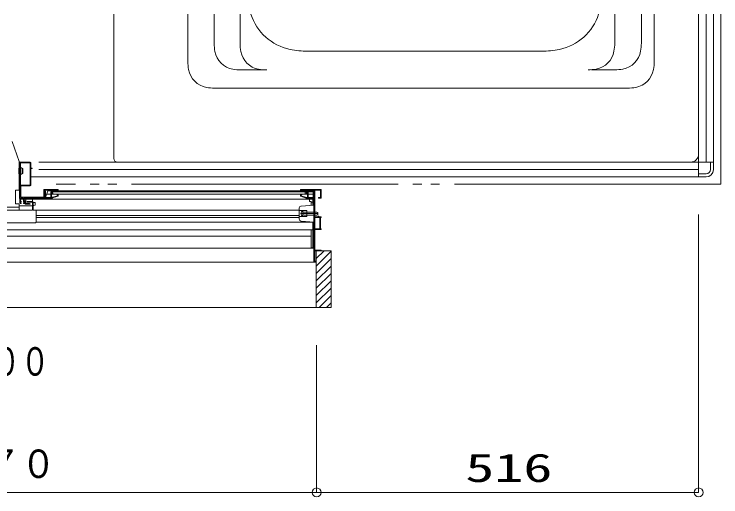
# Model space of a CAD drawing. Units: millimetres on the paper. Extents: x -305 to 305, y -152 to 152.
# Drawn here: x -98.67 to -50.93, y -47.55 to -14.93 of the extents above; entities that cross this region are included whole.
import ezdxf
from ezdxf.enums import TextEntityAlignment as Align

# ---------------------------------------------------------------- set-up
doc = ezdxf.new("R2010")
doc.units = ezdxf.units.MM
doc.linetypes.add('LONG_DOUBLE_CHAIN', pattern=[21.8, 18, -1, 0.6, -0.6, 0.6, -1])
doc.layers.add('0-0_0', color=7, linetype='Continuous', lineweight=9)
doc.layers.add('0-1_VIEW0001', color=7, linetype='Continuous', lineweight=9)
doc.styles.add('ＭＳ ゴシック', font='')
doc.styles.get('ＭＳ ゴシック').set_extended_font_data('MS Gothic')

# ---------------------------------------------------------------- blocks, each defined once
blk = doc.blocks.new('_ORIGIN')
at = {"layer": '0-0_0'}
blk.add_line((0, 0), (-1, 0), dxfattribs=at)
blk.add_circle((0, 0), 0.5, dxfattribs=at)

msp = doc.modelspace()

# ---------------------------------------------------------------- linework, layer by layer
at = {"layer": '0-0_0'}
for p, q in [((-52.434, -28.467), (-52.434, -47.246)), ((-78.239, -37.287), (-78.239, -47.246)), ((-78.239, -37.287), (-78.239, -47.246)), ((-136.134, -47.246), (-78.839, -47.246)), ((-77.639, -47.246), (-53.034, -47.246))]:
    msp.add_line(p, q, dxfattribs=at)
at = {"layer": '0-1_VIEW0001'}
for p, q in [((-91.934, -14.927), (-91.934, -24.677)), ((-86.934, -14.927), (-86.934, -18.129)), ((-85.158, -14.927), (-85.158, -16.905)), ((-83.408, -14.927), (-83.408, -16.905)), ((-58.103, -14.927), (-58.103, -16.89)), ((-56.303, -14.927), (-56.303, -16.89)), ((-55.434, -18.129), (-55.434, -14.927)), ((-52.434, -25.927), (-52.434, -14.927)), ((-52.434, -24.377), (-52.434, -14.927)), ((-51.934, -24.927), (-51.934, -14.927)), ((-51.434, -14.927), (-51.434, -24.927)), ((-78.837, -17.427), (-63.032, -17.427)), ((-81.908, -18.702), (-83.36, -18.702)), ((-59.676, -18.687), (-58.101, -18.687)), ((-72.184, -19.927), (-85.136, -19.927)), ((-72.184, -19.927), (-57.232, -19.927)), ((-98.325, -24.876), (-98.807, -23.525)), ((-98.319, -26.816), (-98.319, -24.91)), ((-98.284, -25.227), (-98.304, -25.227)), ((-98.284, -24.942), (-98.284, -27.677)), ((-97.584, -24.927), (-98.269, -24.927)), ((-98.234, -24.987), (-98.234, -26.467)), ((-98.234, -24.987), (-98.234, -26.467)), ((-97.594, -24.972), (-98.219, -24.972)), ((-97.594, -24.972), (-98.219, -24.972)), ((-98.134, -25.352), (-98.212, -25.292)), ((-97.579, -26.467), (-97.579, -24.987)), ((-97.579, -26.467), (-97.579, -24.987)), ((-97.534, -25.312), (-97.534, -24.977)), ((-52.984, -24.927), (-91.684, -24.927)), ((-51.434, -24.927), (-51.834, -24.927)), ((-51.634, -24.927), (-51.634, -25.427)), ((-51.434, -24.927), (-51.434, -25.427)), ((-98.269, -25.309), (-98.25, -25.309)), ((-98.269, -25.744), (-98.25, -25.744)), ((-98.134, -25.702), (-98.212, -25.761)), ((-98.134, -25.352), (-98.134, -25.702)), ((-98.084, -25.352), (-98.134, -25.352)), ((-98.084, -25.702), (-98.134, -25.702)), ((-98.084, -25.702), (-98.084, -25.352)), ((-97.534, -26.477), (-97.534, -25.382)), ((-97.469, -25.327), (-97.519, -25.327)), ((-97.519, -25.367), (-97.469, -25.367)), ((-97.459, -25.357), (-97.459, -25.337)), ((-97.009, -25.427), (-52.434, -25.427)), ((-52.434, -25.927), (-52.434, -25.527)), ((-51.934, -25.727), (-52.434, -25.727)), ((-98.284, -25.827), (-98.304, -25.827)), ((-91.934, -25.927), (-97.534, -25.927)), ((-97.009, -25.927), (-52.434, -25.927)), ((-51.934, -25.927), (-52.434, -25.927)), ((-98.224, -27.292), (-98.224, -26.527)), ((-98.224, -26.527), (-97.584, -26.527)), ((-98.219, -26.482), (-97.594, -26.482)), ((-98.219, -26.482), (-97.594, -26.482)), ((-98.319, -26.816), (-98.584, -26.816)), ((-96.669, -26.802), (-96.669, -27.292)), ((-95.709, -26.777), (-96.644, -26.777)), ((-96.609, -27.337), (-96.609, -26.842)), ((-96.599, -26.832), (-96.114, -26.832)), ((-96.594, -27.291), (-96.594, -26.925)), ((-96.384, -26.857), (-96.584, -27.377)), ((-96.549, -26.892), (-96.549, -27.292)), ((-96.476, -27.097), (-78.434, -27.097)), ((-96.384, -26.857), (-78.434, -26.857)), ((-96.199, -26.906), (-96.199, -26.877)), ((-96.199, -27.292), (-96.199, -26.989)), ((-96.178, -26.947), (-96.197, -26.913)), ((-96.195, -26.979), (-96.181, -26.965)), ((-96.184, -26.862), (-96.183, -26.862)), ((-96.17, -26.87), (-96.129, -26.943)), ((-96.154, -27.008), (-96.154, -27.292)), ((-96.128, -26.976), (-96.15, -26.998)), ((-96.139, -26.987), (-96.139, -27.003)), ((-96.108, -26.946), (-96.132, -26.97)), ((-96.132, -27.029), (-96.111, -27.064)), ((-96.124, -26.962), (-96.124, -26.966)), ((-96.104, -26.842), (-96.104, -26.936)), ((-96.065, -27.054), (-96.092, -27.009)), ((-96.09, -27.077), (-96.078, -27.077)), ((-96.089, -26.991), (-96.063, -26.965)), ((-96.083, -27.304), (-95.74, -27.197)), ((-96.059, -26.954), (-96.059, -26.842)), ((-78.434, -26.937), (-96.059, -26.937)), ((-96.049, -26.832), (-95.744, -26.832)), ((-95.774, -27.104), (-95.774, -27.102)), ((-95.733, -27.151), (-95.77, -27.115)), ((-95.759, -26.912), (-95.759, -26.922)), ((-95.759, -27.087), (-95.74, -27.087)), ((-95.744, -26.937), (-95.699, -26.937)), ((-95.734, -26.842), (-95.734, -26.887)), ((-95.73, -27.091), (-95.688, -27.133)), ((-95.729, -27.183), (-95.729, -27.162)), ((-95.684, -26.922), (-95.684, -26.802)), ((-95.684, -27.143), (-95.684, -27.19)), ((-79.334, -26.937), (-79.334, -26.802)), ((-79.334, -27.143), (-79.334, -27.19)), ((-79.288, -27.091), (-79.33, -27.133)), ((-79.274, -26.937), (-79.319, -26.937)), ((-79.309, -26.777), (-77.949, -26.777)), ((-79.289, -27.183), (-79.289, -27.162)), ((-79.285, -27.151), (-79.248, -27.115)), ((-79.284, -26.832), (-79.284, -26.887)), ((-79.259, -27.087), (-79.278, -27.087)), ((-79.259, -26.912), (-79.259, -26.937)), ((-79.244, -27.104), (-79.244, -27.102)), ((-79.009, -26.937), (-79.009, -27.097)), ((-78.929, -26.991), (-78.955, -26.965)), ((-78.953, -27.055), (-78.926, -27.009)), ((-78.928, -27.077), (-78.94, -27.077)), ((-78.91, -26.947), (-78.886, -26.97)), ((-78.886, -27.029), (-78.907, -27.065)), ((-78.894, -26.962), (-78.894, -26.966)), ((-78.89, -26.976), (-78.868, -26.998)), ((-78.848, -26.87), (-78.889, -26.943)), ((-78.879, -26.988), (-78.879, -27.004)), ((-78.84, -26.947), (-78.821, -26.913)), ((-78.823, -26.979), (-78.837, -26.965)), ((-78.834, -26.862), (-78.835, -26.862)), ((-78.819, -26.906), (-78.819, -26.877)), ((-78.819, -27.307), (-78.819, -26.989)), ((-78.469, -26.892), (-78.469, -27.307)), ((-78.434, -26.857), (-78.434, -31.677)), ((-78.424, -27.307), (-78.424, -26.925)), ((-77.934, -26.792), (-77.934, -27.352)), ((-98.309, -27.377), (-96.584, -27.377)), ((-98.259, -27.377), (-98.259, -27.437)), ((-78.434, -27.437), (-98.259, -27.437)), ((-98.244, -27.667), (-98.244, -27.612)), ((-98.234, -27.352), (-98.234, -27.552)), ((-98.234, -27.602), (-98.204, -27.602)), ((-98.204, -27.677), (-98.234, -27.677)), ((-96.669, -27.292), (-98.224, -27.292)), ((-98.204, -27.562), (-98.224, -27.562)), ((-98.189, -27.587), (-98.189, -27.577)), ((-98.024, -27.602), (-97.944, -27.602)), ((-97.944, -27.677), (-98.024, -27.677)), ((-97.989, -27.542), (-97.989, -27.352)), ((-97.989, -27.352), (-96.624, -27.352)), ((-97.899, -27.552), (-97.979, -27.552)), ((-97.934, -27.612), (-97.934, -27.667)), ((-97.884, -27.437), (-97.884, -27.587)), ((-97.884, -27.712), (-97.884, -27.567)), ((-97.784, -27.592), (-97.784, -27.612)), ((-97.434, -27.577), (-97.769, -27.577)), ((-97.769, -27.627), (-97.449, -27.627)), ((-97.484, -27.377), (-97.484, -27.437)), ((-97.434, -28.177), (-97.434, -27.437)), ((-97.369, -27.645), (-97.434, -27.645)), ((-97.384, -28.177), (-97.384, -27.627)), ((-97.344, -27.65), (-97.369, -27.645)), ((-97.272, -27.664), (-97.344, -27.65)), ((-96.609, -27.337), (-96.609, -27.317)), ((-96.099, -27.352), (-96.594, -27.352)), ((-96.534, -27.307), (-96.214, -27.307)), ((-96.139, -27.307), (-96.099, -27.307)), ((-95.719, -27.238), (-96.069, -27.347)), ((-78.469, -27.307), (-78.819, -27.307)), ((-78.729, -27.437), (-78.729, -27.597)), ((-78.729, -27.597), (-78.612, -27.597)), ((-78.604, -27.603), (-78.604, -27.842)), ((-78.604, -27.622), (-78.504, -27.622)), ((-78.504, -27.834), (-78.504, -27.437)), ((-78.409, -27.307), (-78.424, -27.307)), ((-78.409, -27.337), (-78.409, -27.317)), ((-78.109, -27.337), (-78.109, -27.327)), ((-77.934, -27.352), (-78.094, -27.352)), ((-98.319, -27.752), (-98.319, -28.177)), ((-97.434, -27.877), (-98.319, -27.877)), ((-98.234, -27.727), (-98.204, -27.727)), ((-98.189, -27.712), (-98.189, -27.692)), ((-98.039, -27.692), (-98.039, -27.712)), ((-98.024, -27.727), (-97.937, -27.727)), ((-97.874, -27.777), (-97.599, -27.777)), ((-97.634, -27.727), (-97.869, -27.727)), ((-97.592, -27.749), (-97.626, -27.729)), ((-97.369, -27.86), (-97.434, -27.86)), ((-97.369, -27.86), (-97.344, -27.855)), ((-97.344, -27.855), (-97.272, -27.84)), ((-97.272, -27.84), (-97.244, -27.835)), ((-79.409, -28.786), (-79.409, -28.018)), ((-78.409, -27.827), (-79.293, -27.894)), ((-97.434, -28.177), (-117.509, -28.177)), ((-79.408, -28.177), (-97.384, -28.177)), ((-97.184, -28.987), (-97.184, -28.177)), ((-79.409, -28.534), (-97.184, -28.534)), ((-79.409, -28.202), (-78.909, -28.202)), ((-79.409, -28.602), (-78.909, -28.602)), ((-79.334, -28.402), (-78.135, -28.402)), ((-79.159, -28.582), (-79.159, -28.222)), ((-79.089, -28.302), (-79.13, -28.309)), ((-79.089, -28.502), (-79.13, -28.495)), ((-79.089, -28.302), (-78.229, -28.302)), ((-79.089, -28.502), (-78.229, -28.502)), ((-78.909, -28.602), (-78.909, -28.202)), ((-78.159, -28.467), (-78.229, -28.502)), ((-97.225, -29.027), (-116.809, -29.027)), ((-97.184, -28.674), (-79.409, -28.674)), ((-97.184, -28.982), (-78.504, -28.982)), ((-78.409, -28.977), (-79.293, -28.911)), ((-78.504, -30.707), (-78.504, -28.972)), ((-78.359, -28.672), (-78.359, -29.432)), ((-78.359, -28.672), (-78.029, -28.672)), ((-78.029, -28.672), (-78.029, -29.432)), ((-78.504, -29.492), (-115.559, -29.492)), ((-78.029, -29.432), (-78.359, -29.432)), ((-77.934, -29.477), (-78.359, -29.477)), ((-77.984, -29.432), (-77.934, -29.432)), ((-77.934, -29.432), (-77.934, -29.477)), ((-115.559, -29.922), (-78.604, -29.922)), ((-78.434, -30.737), (-134.714, -30.737)), ((-78.359, -30.927), (-77.259, -30.927)), ((-78.259, -34.747), (-78.259, -30.927)), ((-78.259, -31.447), (-77.739, -30.927)), ((-78.259, -31.947), (-77.259, -30.947)), ((-77.259, -34.747), (-77.259, -30.927)), ((-78.259, -32.447), (-77.259, -31.447)), ((-78.434, -31.677), (-133.539, -31.677)), ((-78.259, -31.642), (-78.259, -31.662)), ((-78.259, -32.947), (-77.259, -31.947)), ((-78.259, -33.447), (-77.259, -32.447)), ((-78.259, -33.942), (-77.259, -32.942)), ((-78.259, -34.437), (-77.259, -33.437)), ((-78.074, -34.747), (-77.259, -33.932)), ((-77.259, -34.747), (-137.734, -34.747)), ((-77.579, -34.747), (-77.259, -34.427))]:
    msp.add_line(p, q, dxfattribs=at)
at = {"layer": '0-1_VIEW0001', "linetype": 'LONG_DOUBLE_CHAIN'}
for p, q in [((-50.934, -14.927), (-50.934, -26.427)), ((-50.934, -26.427), (-95.828, -26.427))]:
    msp.add_line(p, q, dxfattribs=at)
at = {"layer": '0-1_VIEW0001', "color": 5}
msp.add_line((-134.513, -27.977), (-98.319, -27.977), dxfattribs=at)
at = {"layer": '0-1_VIEW0001'}
for points in [[(-97.009, -24.927), (-51.434, -24.927), (-51.434, -14.927)], [(-98.319, -24.927), (-98.309, -24.927), (-98.309, -27.377)], [(-98.269, -24.927), (-98.28, -24.931), (-98.284, -24.942)], [(-97.534, -24.977), (-97.549, -24.942), (-97.584, -24.927)], [(-97.519, -25.327), (-97.53, -25.323), (-97.534, -25.312)], [(-97.534, -25.382), (-97.53, -25.371), (-97.519, -25.367)], [(-97.459, -25.337), (-97.462, -25.33), (-97.469, -25.327)], [(-97.469, -25.367), (-97.462, -25.364), (-97.459, -25.357)], [(-97.584, -26.527), (-97.549, -26.512), (-97.534, -26.477)], [(-98.319, -27.752), (-98.584, -27.752), (-98.584, -26.816)], [(-96.644, -26.777), (-96.662, -26.784), (-96.669, -26.802)], [(-96.609, -26.842), (-96.606, -26.835), (-96.599, -26.832)], [(-96.599, -26.914), (-96.591, -26.865), (-96.549, -26.892)], [(-96.594, -26.925), (-96.595, -26.919), (-96.599, -26.914)], [(-96.199, -26.877), (-96.195, -26.866), (-96.184, -26.862)], [(-96.197, -26.913), (-96.199, -26.909), (-96.199, -26.906)], [(-96.199, -26.989), (-96.198, -26.984), (-96.195, -26.979)], [(-96.183, -26.862), (-96.175, -26.864), (-96.17, -26.87)], [(-96.181, -26.965), (-96.176, -26.956), (-96.178, -26.947)], [(-96.15, -26.998), (-96.153, -27.002), (-96.154, -27.008)], [(-96.132, -26.97), (-96.137, -26.978), (-96.139, -26.987)], [(-96.139, -27.003), (-96.137, -27.016), (-96.132, -27.029)], [(-96.129, -26.943), (-96.125, -26.952), (-96.124, -26.962)], [(-96.124, -26.966), (-96.125, -26.971), (-96.128, -26.976)], [(-96.114, -26.832), (-96.107, -26.835), (-96.104, -26.842)], [(-96.111, -27.064), (-96.102, -27.074), (-96.09, -27.077)], [(-96.104, -26.936), (-96.105, -26.941), (-96.108, -26.946)], [(-96.092, -27.009), (-96.094, -26.999), (-96.089, -26.991)], [(-96.078, -27.077), (-96.065, -27.069), (-96.065, -27.054)], [(-96.063, -26.965), (-96.06, -26.96), (-96.059, -26.954)], [(-96.059, -26.842), (-96.056, -26.835), (-96.049, -26.832)], [(-95.774, -27.102), (-95.77, -27.091), (-95.759, -27.087)], [(-95.77, -27.115), (-95.773, -27.11), (-95.774, -27.104)], [(-95.734, -26.887), (-95.737, -26.894), (-95.744, -26.897), (-95.755, -26.901), (-95.759, -26.912)], [(-95.759, -26.922), (-95.755, -26.933), (-95.744, -26.937)], [(-95.744, -26.832), (-95.737, -26.835), (-95.734, -26.842)], [(-95.74, -27.087), (-95.735, -27.088), (-95.73, -27.091)], [(-95.74, -27.197), (-95.732, -27.192), (-95.729, -27.183)], [(-95.729, -27.162), (-95.73, -27.156), (-95.733, -27.151)], [(-95.684, -27.19), (-95.694, -27.22), (-95.719, -27.238)], [(-95.684, -26.802), (-95.691, -26.784), (-95.709, -26.777)], [(-95.699, -26.937), (-95.688, -26.933), (-95.684, -26.922)], [(-95.688, -27.133), (-95.685, -27.137), (-95.684, -27.143)], [(-79.334, -26.802), (-79.327, -26.784), (-79.309, -26.777)], [(-79.33, -27.133), (-79.333, -27.137), (-79.334, -27.143)], [(-79.334, -27.19), (-79.324, -27.22), (-79.299, -27.238)], [(-79.289, -27.162), (-79.288, -27.156), (-79.285, -27.151)], [(-79.279, -27.197), (-79.286, -27.192), (-79.289, -27.183)], [(-79.278, -27.087), (-79.284, -27.088), (-79.288, -27.091)], [(-78.959, -26.955), (-78.959, -26.832), (-79.284, -26.832)], [(-79.284, -26.887), (-79.281, -26.894), (-79.274, -26.897), (-79.263, -26.902), (-79.259, -26.912)], [(-78.864, -27.008), (-78.864, -27.307), (-78.927, -27.307), (-79.279, -27.197)], [(-79.244, -27.102), (-79.248, -27.091), (-79.259, -27.087)], [(-79.248, -27.115), (-79.245, -27.11), (-79.244, -27.104)], [(-78.955, -26.965), (-78.958, -26.96), (-78.959, -26.955)], [(-78.94, -27.077), (-78.953, -27.07), (-78.953, -27.055)], [(-78.926, -27.009), (-78.925, -27), (-78.929, -26.991)], [(-78.907, -27.065), (-78.916, -27.074), (-78.928, -27.077)], [(-78.259, -31.677), (-78.409, -31.677), (-78.409, -26.832), (-78.914, -26.832), (-78.914, -26.936)], [(-78.914, -26.936), (-78.913, -26.942), (-78.91, -26.947)], [(-78.889, -26.943), (-78.893, -26.952), (-78.894, -26.962)], [(-78.894, -26.966), (-78.893, -26.971), (-78.89, -26.976)], [(-78.886, -26.97), (-78.881, -26.978), (-78.879, -26.988)], [(-78.879, -27.004), (-78.881, -27.017), (-78.886, -27.029)], [(-78.868, -26.998), (-78.865, -27.002), (-78.864, -27.008)], [(-78.835, -26.862), (-78.843, -26.864), (-78.848, -26.87)], [(-78.837, -26.965), (-78.842, -26.956), (-78.84, -26.947)], [(-78.819, -26.877), (-78.823, -26.866), (-78.834, -26.862)], [(-78.819, -26.989), (-78.82, -26.984), (-78.823, -26.979)], [(-78.821, -26.913), (-78.82, -26.909), (-78.819, -26.906)], [(-78.419, -26.914), (-78.427, -26.865), (-78.469, -26.892)], [(-78.424, -26.925), (-78.423, -26.919), (-78.419, -26.914)], [(-77.979, -26.832), (-78.359, -26.832), (-78.359, -28.627), (-78.134, -28.627), (-78.134, -28.577)], [(-78.094, -27.312), (-77.979, -27.312), (-77.979, -26.832)], [(-77.949, -26.777), (-77.938, -26.782), (-77.934, -26.792)], [(-98.284, -27.677), (-98.269, -27.712), (-98.234, -27.727)], [(-98.244, -27.612), (-98.241, -27.605), (-98.234, -27.602)], [(-98.234, -27.677), (-98.241, -27.674), (-98.244, -27.667)], [(-98.234, -27.352), (-98.039, -27.352), (-98.039, -27.587)], [(-98.224, -27.562), (-98.231, -27.559), (-98.234, -27.552)], [(-98.189, -27.577), (-98.193, -27.566), (-98.204, -27.562)], [(-98.204, -27.602), (-98.193, -27.598), (-98.189, -27.587)], [(-98.189, -27.692), (-98.193, -27.681), (-98.204, -27.677)], [(-98.039, -27.587), (-98.035, -27.598), (-98.024, -27.602)], [(-98.024, -27.677), (-98.035, -27.681), (-98.039, -27.692)], [(-97.979, -27.552), (-97.986, -27.549), (-97.989, -27.542)], [(-97.944, -27.602), (-97.937, -27.605), (-97.934, -27.612)], [(-97.934, -27.667), (-97.937, -27.674), (-97.944, -27.677)], [(-97.884, -27.567), (-97.888, -27.556), (-97.899, -27.552)], [(-97.272, -27.664), (-97.244, -27.67), (-97.244, -27.835)], [(-96.624, -27.352), (-96.613, -27.348), (-96.609, -27.337)], [(-96.609, -27.317), (-96.607, -27.309), (-96.602, -27.304), (-96.596, -27.298), (-96.594, -27.291)], [(-96.594, -27.352), (-96.605, -27.348), (-96.609, -27.337)], [(-96.549, -27.292), (-96.545, -27.303), (-96.534, -27.307)], [(-96.214, -27.307), (-96.203, -27.303), (-96.199, -27.292)], [(-96.154, -27.292), (-96.15, -27.303), (-96.139, -27.307)], [(-96.099, -27.307), (-96.091, -27.306), (-96.083, -27.304)], [(-96.069, -27.347), (-96.084, -27.351), (-96.099, -27.352)], [(-79.299, -27.238), (-78.934, -27.352), (-78.409, -27.352)], [(-78.604, -27.603), (-78.604, -27.601), (-78.605, -27.599), (-78.608, -27.598), (-78.61, -27.597), (-78.612, -27.597)], [(-78.109, -27.327), (-78.105, -27.317), (-78.094, -27.312)], [(-78.094, -27.352), (-78.105, -27.348), (-78.109, -27.337)], [(-98.204, -27.727), (-98.193, -27.723), (-98.189, -27.712)], [(-98.039, -27.712), (-98.035, -27.723), (-98.024, -27.727)], [(-97.937, -27.727), (-97.928, -27.73), (-97.923, -27.738), (-97.905, -27.766), (-97.874, -27.777)], [(-97.869, -27.727), (-97.88, -27.723), (-97.884, -27.712)], [(-97.626, -27.729), (-97.63, -27.727), (-97.634, -27.727)], [(-97.599, -27.777), (-97.585, -27.766), (-97.592, -27.749)], [(-78.229, -28.302), (-78.159, -28.337), (-78.159, -28.467)], [(-78.134, -28.577), (-78.089, -28.577), (-78.089, -28.627)], [(-78.089, -28.627), (-77.934, -28.627), (-77.934, -28.672)], [(-77.934, -28.672), (-77.984, -28.672), (-77.984, -29.432)], [(-78.604, -29.492), (-78.604, -30.722), (-78.519, -30.722)], [(-78.359, -29.477), (-78.359, -30.882), (-77.934, -30.882), (-77.934, -30.927)], [(-78.359, -30.927), (-78.359, -31.627), (-78.259, -31.627)]]:
    msp.add_lwpolyline(points, dxfattribs=at)
for centre, radius, start, end in [((-79.334, -13.877), 3.5, 197.4628, 258.5217), ((-62.534, -13.877), 3.5, 281.4783, 342.5372), ((-82.158, -16.905), 3, 180, 190.4753), ((-80.408, -16.905), 3, 180, 190.4753), ((-61.103, -16.89), 3, 349.5247, 0), ((-59.303, -16.89), 3, 349.5247, 0), ((-83.633, -17.177), 1.5, 190.4753, 259.5247), ((-81.883, -17.177), 1.5, 190.4753, 259.5247), ((-78.837, -11.427), 6, 258.5217, 270), ((-63.032, -11.427), 6, 270, 281.4783), ((-59.628, -17.162), 1.5, 280.4753, 349.5247), ((-57.828, -17.162), 1.5, 280.4753, 349.5247), ((-83.934, -18.129), 3, 180, 190.4753), ((-58.434, -18.129), 3, 349.5247, 0), ((-85.409, -18.402), 1.5, 190.4753, 259.5247), ((-83.36, -15.702), 3, 259.5247, 270), ((-81.61, -15.702), 3, 259.5247, 270), ((-59.901, -15.687), 3, 270, 280.4753), ((-58.101, -15.687), 3, 270, 280.4753), ((-56.959, -18.402), 1.5, 280.4753, 349.5247), ((-85.136, -16.927), 3, 259.5247, 270), ((-57.232, -16.927), 3, 270, 280.4753), ((-91.684, -24.677), 0.25, 180, 270), ((-52.984, -24.377), 0.55, 270, 0), ((-97.056, -25.527), 1.303, 167.576, 192.424), ((-98.304, -25.252), 0.025, 90, 167.576), ((-98.419, -24.91), 0.1, 0, 19.6538), ((-98.269, -25.294), 0.015, 180, 270), ((-98.25, -25.294), 0.015, 270, 340.5288), ((-98.222, -25.304), 0.015, 52.8391, 160.5288), ((-98.219, -24.987), 0.015, 90, 180), ((-98.219, -24.987), 0.015, 90, 180), ((-97.594, -24.987), 0.015, 0, 90), ((-97.594, -24.987), 0.015, 0, 90), ((-98.269, -25.759), 0.015, 90, 180), ((-98.25, -25.759), 0.015, 19.4712, 90), ((-98.222, -25.749), 0.015, 199.4712, 307.1608), ((-51.934, -25.427), 0.3, 270, 0), ((-51.934, -25.427), 0.5, 270, 0), ((-98.304, -25.802), 0.025, 192.424, 270), ((-98.219, -26.467), 0.015, 180, 270), ((-98.219, -26.467), 0.015, 180, 270), ((-97.594, -26.467), 0.015, 270, 0), ((-97.594, -26.467), 0.015, 270, 0), ((-97.769, -27.592), 0.015, 90, 180), ((-97.769, -27.612), 0.015, 180, 270), ((-97.449, -27.642), 0.015, 0, 90), ((-97.434, -27.627), 0.05, 0, 90), ((-79.284, -28.018), 0.125, 94.2892, 180), ((-79.074, -28.402), 0.21, 117.281, 242.719), ((-79.167, -28.222), 0.0077, 0, 117.281), ((-79.167, -28.582), 0.0077, 242.719, 0), ((-79.134, -28.285), 0.025, 180, 280.091), ((-79.134, -28.52), 0.025, 79.909, 180), ((-97.224, -28.987), 0.04, 270, 0), ((-79.284, -28.786), 0.125, 180, 265.7108), ((-78.519, -30.707), 0.015, 270, 0)]:
    msp.add_arc(centre, radius, start, end, dxfattribs=at)

# ---------------------------------------------------------------- block references
at = {"layer": '0-0_0', "xscale": 0.6, "yscale": 0.6}
for p in [(-78.239, -47.246), (-52.434, -47.246)]:
    msp.add_blockref('_ORIGIN', p, dxfattribs=at)
at = {"layer": '0-0_0', "xscale": 0.6, "yscale": 0.6, "rotation": 180}
msp.add_blockref('_ORIGIN', (-78.239, -47.246), dxfattribs=at)

# ---------------------------------------------------------------- texts
at = {"layer": '0-0_0', "style": 'ＭＳ ゴシック'}
for s, width, p in [('額縁内寸法：１１７０', 0.9, (-119.429, -46.844)), ('516', 1.5, (-68.193, -47.116))]:
    msp.add_text(s, height=1.921, dxfattribs=dict(at, width=width)).set_placement(p, align=Align.BOTTOM_LEFT)
at = {"layer": '0-1_VIEW0001', "style": 'ＭＳ ゴシック', "width": 0.75}
msp.add_text('ドア位置ＡＬ\u3000Ｗ８００', height=1.921, dxfattribs=at).set_placement((-117.887, -39.929), align=Align.BOTTOM_LEFT)

doc.saveas('drawing.dxf')
